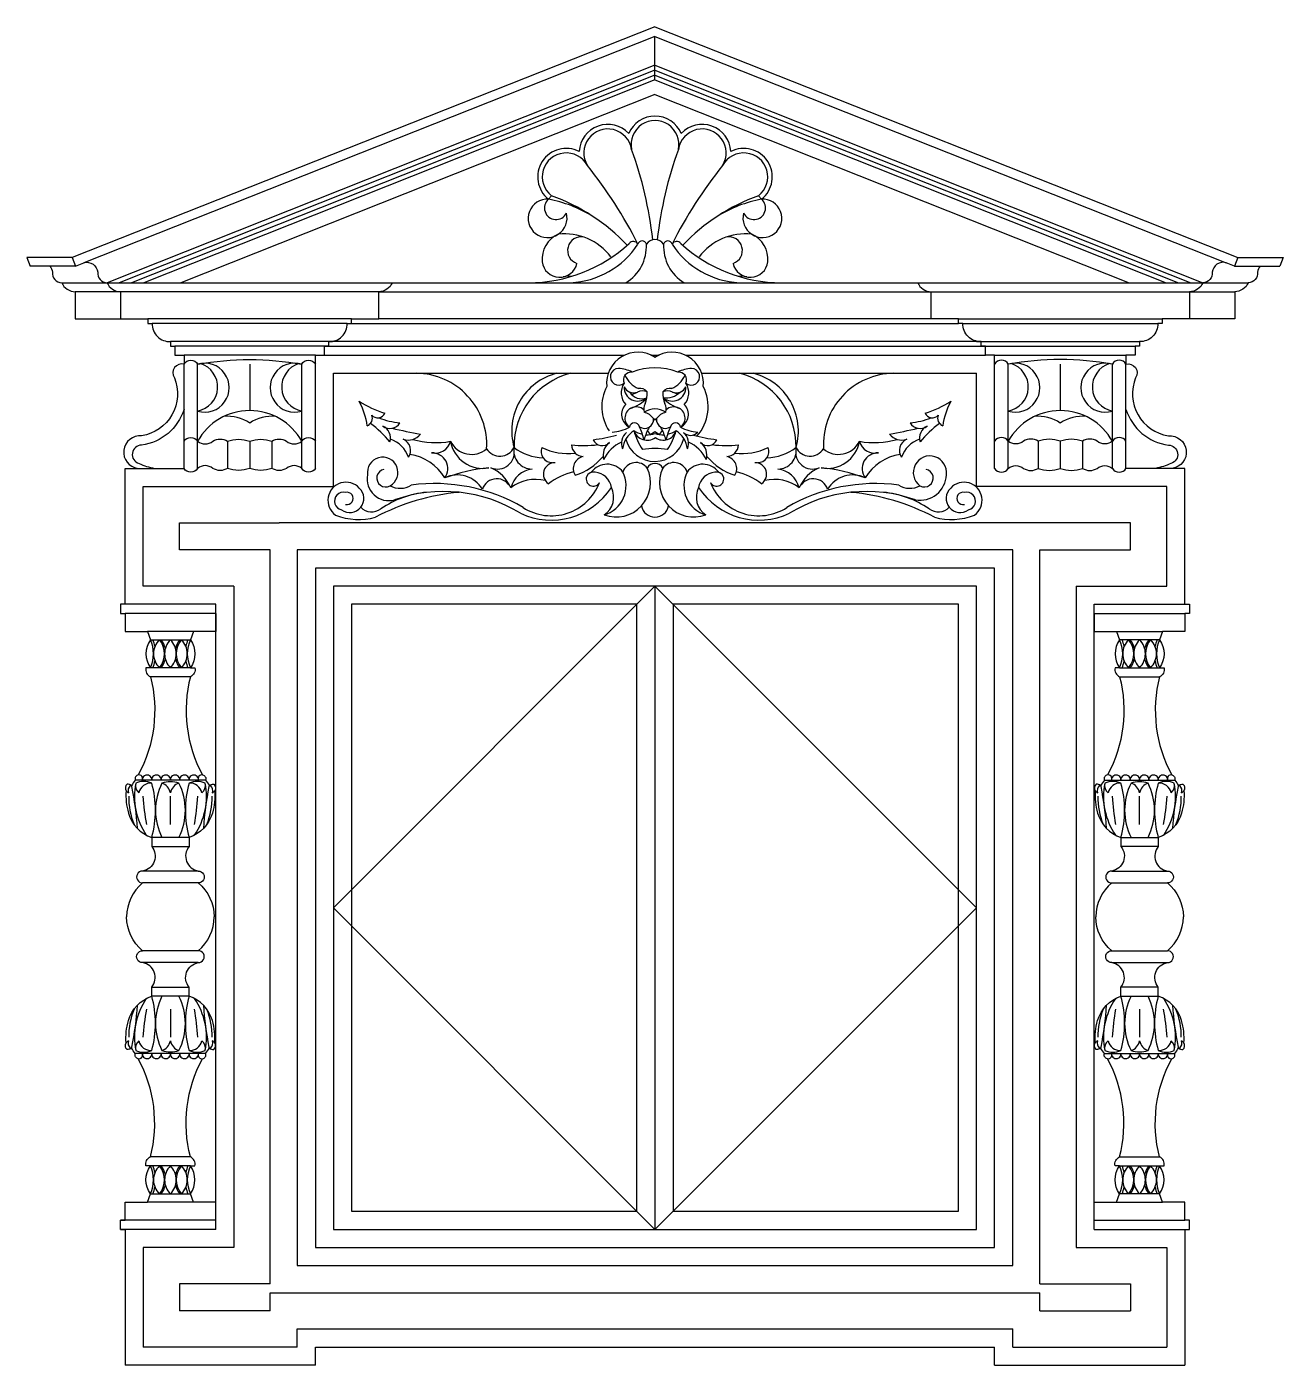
# Model space of a CAD drawing. Header units: metres. Extents: x 1154 to 3929, y 4654 to 7609.
import ezdxf

# ---------------------------------------------------------------- set-up
doc = ezdxf.new("R2010")
doc.units = ezdxf.units.M
for name, color, linetype in [('3', 3, 'Continuous'), ('4', 4, 'Continuous'), ('7', 7, 'Continuous')]:
    doc.layers.add(name, color=color, linetype=linetype)

# ---------------------------------------------------------------- blocks, each defined once
blk = doc.blocks.new('窗-010')
at = {"layer": '3'}
for p, q in [((1170, 2837.73), (1170, 2933.55)), ((1170, 2870), (-40, 2390)), ((1170, 2870), (2380, 2390)), ((1170, 2859.24), (-12.88, 2390)), ((1170, 2848.48), (14.24, 2390)), ((1170, 2837.73), (41.36, 2390)), ((1170, 2859.24), (2352.88, 2390)), ((1170, 2848.48), (2325.76, 2390)), ((1170, 2837.73), (2298.64, 2390)), ((1398.87, 2582.05), (1405.07, 2574.2)), ((500, 2310), (50, 2310)), ((1840, 2310), (2290, 2310)), ((490, 2300), (60, 2300)), ((500, 2300), (1840, 2300)), ((1850, 2300), (2280, 2300)), ((460, 2260), (100, 2260)), ((450, 2250), (110, 2250)), ((450, 2250), (1895, 2250)), ((1886.3, 2260), (453.7, 2260)), ((1880, 2260), (2240, 2260)), ((1890, 2250), (2230, 2250)), ((420, 2230), (130, 2230)), ((1920, 2230), (2210, 2230)), ((275, 2210), (275, 2107.65)), ((2065, 2210), (2065, 2107.65)), ((225.83, 2040), (225.83, 1980)), ((275, 2040), (275, 1980)), ((324.17, 2040), (324.17, 1980)), ((1159.93, 2054.67), (1153.47, 2063.69)), ((1159.93, 2054.67), (1170, 2061.43)), ((1170, 2061.43), (1180.07, 2054.67)), ((1180.07, 2054.67), (1186.53, 2063.69)), ((2015.83, 2040), (2015.83, 1980)), ((2065, 2040), (2065, 1980)), ((2114.17, 2040), (2114.17, 1980)), ((120, 1860), (340, 1860)), ((120, 1800), (120, 1860)), ((2000, 1860), (340, 1860)), ((2220, 1860), (2000, 1860)), ((2220, 1800), (2220, 1860)), ((320, 1800), (120, 1800)), ((320, 180), (320, 1800)), ((2020, 180), (2020, 1800)), ((2020, 1800), (2220, 1800)), ((1170, 1720), (460, 1010)), ((1170, 1720), (1880, 1010)), ((200, 1660), (0, 1660)), ((2140, 1660), (2340, 1660)), ((150.68, 1620), (49.32, 1620)), ((55.89, 1601.62), (144.11, 1601.62)), ((2189.32, 1620), (2290.68, 1620)), ((2284.11, 1601.62), (2195.89, 1601.62)), ((144.11, 1540), (55.89, 1540)), ((2195.89, 1540), (2284.11, 1540)), ((144.11, 1520), (55.89, 1520)), ((2195.89, 1520), (2284.11, 1520)), ((177.6, 1291.85), (22.4, 1291.85)), ((2162.4, 1291.85), (2317.6, 1291.85)), ((100, 1194.02), (100, 1256.04)), ((2240, 1194.02), (2240, 1256.04)), ((141.34, 1165.38), (58.66, 1165.38)), ((2198.66, 1165.38), (2281.34, 1165.38)), ((58.66, 1145.38), (141.34, 1145.38)), ((2281.34, 1145.38), (2198.66, 1145.38)), ((161.61, 1091.06), (38.39, 1091.06)), ((161.32, 1064.94), (38.68, 1064.94)), ((2178.39, 1091.06), (2301.61, 1091.06)), ((2178.68, 1064.94), (2301.32, 1064.94)), ((460, 1010), (1170, 300)), ((1880, 1010), (1170, 300)), ((161.61, 888.94), (38.39, 888.94)), ((161.61, 888.94), (38.39, 888.94)), ((161.32, 915.06), (38.68, 915.06)), ((161.32, 915.06), (38.68, 915.06)), ((2178.39, 888.94), (2301.61, 888.94)), ((2178.39, 888.94), (2301.61, 888.94)), ((2178.68, 915.06), (2301.32, 915.06)), ((2178.68, 915.06), (2301.32, 915.06)), ((58.66, 834.62), (141.34, 834.62)), ((58.66, 834.62), (141.34, 834.62)), ((2281.34, 834.62), (2198.66, 834.62)), ((2281.34, 834.62), (2198.66, 834.62)), ((141.34, 814.62), (58.66, 814.62)), ((141.34, 814.62), (58.66, 814.62)), ((2198.66, 814.62), (2281.34, 814.62)), ((2198.66, 814.62), (2281.34, 814.62)), ((100, 785.98), (100, 723.96)), ((2240, 785.98), (2240, 723.96)), ((177.6, 688.15), (22.4, 688.15)), ((2162.4, 688.15), (2317.6, 688.15)), ((144.11, 460), (55.89, 460)), ((144.11, 460), (55.89, 460)), ((2195.89, 460), (2284.11, 460)), ((2195.89, 460), (2284.11, 460)), ((144.11, 440), (55.89, 440)), ((144.11, 440), (55.89, 440)), ((2195.89, 440), (2284.11, 440)), ((2195.89, 440), (2284.11, 440)), ((150.68, 360), (49.32, 360)), ((55.89, 378.38), (144.11, 378.38)), ((55.89, 378.38), (144.11, 378.38)), ((2189.32, 360), (2290.68, 360)), ((2284.11, 378.38), (2195.89, 378.38)), ((2284.11, 378.38), (2195.89, 378.38)), ((-10, 300), (-10, 320)), ((200, 320), (-10, 320)), ((-10, 300), (0, 300)), ((200, 320), (0, 320)), ((2140, 320), (2340, 320)), ((2140, 320), (2340, 320)), ((320, 180), (120, 180)), ((120, 180), (120, 120)), ((2020, 180), (2220, 180)), ((2220, 180), (2220, 120)), ((320, 160), (2020, 160)), ((320, 120), (320, 160)), ((2020, 120), (2020, 160)), ((320, 120), (120, 120)), ((2020, 120), (2220, 120))]:
    blk.add_line(p, q, dxfattribs=at)
for points in [[(1118.64, 2142.82), (1131.44, 2148.58)], [(1219.69, 2143.58), (1208.56, 2148.58)]]:
    blk.add_lwpolyline(points, dxfattribs=at)
blk.add_lwpolyline([(460, 300), (1880, 300), (1880, 1720), (460, 1720)], close=True, dxfattribs=at)
for centre, radius, start, end in [((324.46, 2392.6), 845.54, 6.27, 20.18), ((2015.54, 2392.6), 845.54, 159.82, 173.73), ((280.6, 2049), 952.53, 26.59, 39.02), ((2059.4, 2049), 952.53, 140.98, 153.41), ((974.87, 2577.69), 187.9, 272.68, 326.9), ((1056.38, 2470.89), 94.74, 301.37, 2.61), ((1283.62, 2470.89), 94.74, 177.39, 238.63), ((1365.13, 2577.69), 187.9, 213.1, 267.32), ((175.76, 2158.28), 54.07, 253.05, 106.95), ((150.24, 2159.79), 54.12, 280.39, 72.85), ((374.24, 2158.28), 54.07, 73.05, 286.95), ((399.76, 2159.79), 54.12, 107.15, 259.61), ((1089.86, 2182.32), 18.47, 91.57, 309.62), ((1085.36, 2124.87), 76.02, 63.24, 86.99), ((1170, 2061.37), 140.72, 69.01, 110.99), ((1254.64, 2124.87), 76.02, 93.01, 116.76), ((1250.14, 2182.32), 18.47, 230.38, 88.43), ((1965.76, 2158.28), 54.07, 253.05, 106.95), ((1940.24, 2159.79), 54.12, 280.39, 72.85), ((2164.24, 2158.28), 54.07, 73.05, 286.95), ((2189.76, 2159.79), 54.12, 107.15, 259.61), ((1132.17, 2159.23), 30.59, 178.65, 309.73), ((1122.62, 2170.3), 23.44, 206.21, 292.09), ((1159.39, 2212.33), 61.94, 205.57, 245.09), ((1207.83, 2159.23), 30.59, 230.27, 1.35), ((1180.61, 2212.33), 61.94, 294.91, 334.43), ((1217.38, 2170.3), 23.44, 247.91, 333.79), ((1140.61, 2164.51), 30.87, 211.47, 291.08), ((1094.49, 2185.1), 75.6, 286.43, 319.2), ((1142.31, 2127.34), 23.86, 64.74, 117.11), ((1137.43, 2137.99), 18.62, 35.95, 102.79), ((1084.68, 2146.3), 67.87, 339.83, 2.21), ((1255.32, 2146.3), 67.87, 177.79, 200.17), ((1202.57, 2137.99), 18.62, 77.21, 144.05), ((1197.69, 2127.34), 23.86, 62.89, 115.26), ((1245.51, 2185.1), 75.6, 220.8, 253.57), ((1193.11, 2183.04), 47.58, 264.18, 313.27), ((557.71, 2109.15), 17.42, 220.92, 336.41), ((1165.51, 2111.44), 20.6, 146.2, 201.39), ((1170, 2069.97), 41.39, 55.1, 124.9), ((1136.95, 2068.59), 36.55, 35.63, 75.15), ((1203.05, 2068.59), 36.55, 104.85, 144.37), ((1174.49, 2111.44), 20.6, 338.61, 33.8), ((1782.29, 2109.15), 17.42, 203.59, 319.08), ((226.12, 2007.62), 87.4, 56, 95.37), ((323.88, 2007.62), 87.4, 84.63, 124), ((527.5, 2090.95), 18.35, 293.02, 21.7), ((584.55, 2093.69), 25.59, 231.84, 330.19), ((557.21, 2047.29), 28.7, 342.26, 66.3), ((902.03, 1971.28), 254.4, 16.41, 23.29), ((1286.3, 2003.07), 146.01, 152.32, 163.82), ((1170, 2090.78), 3.46, 195.06, 344.94), ((1053.7, 2003.07), 146.01, 16.18, 27.68), ((1437.97, 1971.28), 254.4, 156.71, 163.59), ((1755.45, 2093.69), 25.59, 209.81, 308.16), ((1782.79, 2047.29), 28.7, 113.7, 197.74), ((1812.5, 2090.95), 18.35, 158.3, 246.98), ((2016.12, 2007.62), 87.4, 56, 95.37), ((2113.88, 2007.62), 87.4, 84.63, 124), ((625.17, 2076.95), 34.3, 251.28, 321.95), ((603.33, 2019.8), 26.94, 325.44, 66.29), ((683.83, 2049.56), 36.06, 258.43, 344.43), ((789.31, 2051.9), 71.76, 189.64, 281.19), ((1053.37, 2051.72), 21.51, 202.62, 317.94), ((1128.38, 2035.19), 32.16, 131.64, 201.51), ((1152.8, 2073.14), 31, 198.17, 305.52), ((1188.08, 2072.33), 29.91, 234.73, 342.78), ((1248.29, 2074.98), 21.96, 225.81, 316.6), ((1211.62, 2035.19), 32.16, 338.49, 48.36), ((1286.63, 2051.72), 21.51, 222.06, 337.38), ((1550.69, 2051.9), 71.76, 258.81, 350.36), ((1656.17, 2049.56), 36.06, 195.57, 281.57), ((1714.83, 2076.95), 34.3, 218.05, 288.72), ((1736.67, 2019.8), 26.94, 113.71, 214.56), ((677.88, 1979.6), 34.65, 323.49, 92.11), ((822.35, 2015.39), 36.98, 246.42, 12.91), ((898.5, 2019), 40.38, 169.76, 269.9), ((942.59, 2017.23), 24.23, 158.35, 273.02), ((1013.1, 2033.38), 27.4, 182.93, 267.13), ((1092.03, 2008.39), 36.75, 128.11, 194.06), ((1247.97, 2008.39), 36.75, 345.94, 51.89), ((1326.9, 2033.38), 27.4, 272.87, 357.07), ((1397.41, 2017.23), 24.23, 266.98, 21.65), ((1441.5, 2019), 40.38, 270.1, 10.24), ((1517.65, 2015.39), 36.98, 167.09, 293.58), ((1662.12, 1979.6), 34.65, 87.89, 216.51), ((568.65, 1971.12), 33.69, 298.84, 189.12), ((844.66, 1579.76), 403.88, 95.89, 110.12), ((773.14, 1903.6), 85.17, 22.97, 66.16), ((948.63, 1967.14), 25.2, 87.71, 236.19), ((1016.45, 1979.45), 26.98, 100.07, 212.16), ((1064.37, 1945.83), 43.44, 36.96, 144.01), ((1084.06, 1948.59), 75.94, 249.66, 24.91), ((1128.29, 1962.05), 30.84, 36.93, 161.27), ((1170, 1972.17), 19.02, 26.24, 153.76), ((1255.94, 1948.59), 75.94, 155.09, 290.34), ((1211.71, 1962.05), 30.84, 18.73, 143.07), ((1275.63, 1945.83), 43.44, 35.99, 143.04), ((1323.55, 1979.45), 26.98, 327.84, 79.93), ((1391.37, 1967.14), 25.2, 303.81, 92.29), ((1566.86, 1903.6), 85.17, 113.84, 157.03), ((1495.34, 1579.76), 403.88, 69.88, 84.11), ((1777.02, 1970.98), 36.66, 351.84, 233.26), ((582.19, 1956.54), 47.71, 168.84, 285.42), ((575.24, 1958.64), 19.59, 101.59, 299.57), ((906.08, 1922.85), 56.29, 97.81, 165.62), ((1033.75, 1956.36), 15.67, 75.4, 328.65), ((1035.17, 1932.62), 38.99, 7.75, 86.28), ((1039.03, 1941.9), 67.16, 286.11, 26.59), ((1300.97, 1941.9), 67.16, 153.41, 253.89), ((1304.83, 1932.62), 38.99, 93.72, 172.25), ((1306.25, 1956.36), 15.67, 211.35, 104.6), ((1433.92, 1922.85), 56.29, 14.38, 82.19), ((1755, 1968.06), 58.36, 260.26, 357.75), ((1764.76, 1958.64), 19.59, 240.43, 78.41), ((487.76, 1909.62), 39.92, 42.61, 234.5), ((481.8, 1907.85), 19.57, 75.85, 258.37), ((496.16, 1913.75), 31.05, 233.86, 47.51), ((489.86, 1913.75), 13.49, 255.91, 104.09), ((780.7, 1445.06), 484.08, 95.15, 118.04), ((684.78, 1717.35), 210.73, 95.28, 124.69), ((607.12, 1983.64), 47.55, 242.15, 301.42), ((702.84, 1604.3), 324.72, 58.41, 109.42), ((683.62, 1559.28), 387.26, 59.73, 97.67), ((940.43, 2025.52), 159.6, 244.99, 326.69), ((940.83, 1989.42), 114.01, 237.07, 339.22), ((1031.87, 1916.66), 47, 303.29, 26.83), ((1308.13, 1916.66), 47, 153.17, 236.71), ((1399.57, 2025.52), 159.6, 213.31, 295.01), ((1399.17, 1989.42), 114.01, 200.78, 302.93), ((1656.38, 1559.28), 387.26, 82.33, 120.27), ((1637.16, 1604.3), 324.72, 70.58, 121.59), ((1559.3, 1445.06), 484.08, 61.96, 84.85), ((1655.22, 1717.35), 210.73, 55.31, 84.72), ((1732.88, 1983.64), 47.55, 238.58, 297.85), ((1843.84, 1913.75), 31.05, 132.49, 306.14), ((1852.24, 1909.62), 39.92, 305.5, 137.39), ((1850.14, 1913.75), 13.49, 75.91, 284.09), ((1858.2, 1907.85), 19.57, 281.63, 104.15), ((544.55, 1918.78), 34.7, 225.39, 305.78), ((1170, 1903.21), 30.76, 191.52, 348.48), ((1795.45, 1918.78), 34.7, 234.22, 314.61), ((515.96, 2005.85), 138.61, 248.24, 285.56), ((1824.04, 2005.85), 138.61, 254.44, 291.76), ((-10.78, 1570.81), 73.44, 335.2, 24.8), ((-10.78, 1570.81), 78.44, 12.07, 23.13), ((105.72, 1570.81), 43.04, 134.28, 225.72), ((40.14, 1570.81), 47.03, 319.07, 40.93), ((40.14, 1570.81), 50.03, 13.54, 38.01), ((130.6, 1570.81), 43.42, 134.8, 225.2), ((69.4, 1570.81), 43.42, 314.8, 45.2), ((159.86, 1570.81), 50.03, 141.99, 166.46), ((159.86, 1570.81), 47.03, 139.07, 220.93), ((94.28, 1570.81), 43.04, 314.28, 45.72), ((210.78, 1570.81), 78.44, 156.87, 167.93), ((210.78, 1570.81), 73.44, 155.2, 204.8), ((2129.22, 1570.81), 73.44, 335.2, 24.8), ((2129.22, 1570.81), 78.44, 12.07, 23.13), ((2245.72, 1570.81), 43.04, 134.28, 225.72), ((2180.14, 1570.81), 47.03, 319.07, 40.93), ((2180.14, 1570.81), 50.03, 13.54, 38.01), ((2270.6, 1570.81), 43.42, 134.8, 225.2), ((2209.4, 1570.81), 43.42, 314.8, 45.2), ((2299.86, 1570.81), 50.03, 141.99, 166.46), ((2299.86, 1570.81), 47.03, 139.07, 220.93), ((2234.28, 1570.81), 43.04, 314.28, 45.72), ((2350.78, 1570.81), 78.44, 156.87, 167.93), ((2350.78, 1570.81), 73.44, 155.2, 204.8), ((-10.78, 1570.81), 78.44, 336.87, 347.93), ((40.14, 1570.81), 50.03, 321.99, 346.46), ((159.86, 1570.81), 50.03, 193.54, 218.01), ((210.78, 1570.81), 78.44, 192.07, 203.13), ((2129.22, 1570.81), 78.44, 336.87, 347.93), ((2180.14, 1570.81), 50.03, 321.99, 346.46), ((2299.86, 1570.81), 50.03, 193.54, 218.01), ((2350.78, 1570.81), 78.44, 192.07, 203.13), ((30.28, 1294.97), 8.48, 338.39, 98.12), ((48.47, 1292.75), 10.35, 355.02, 184.98), ((69.08, 1292.75), 10.35, 355.02, 184.98), ((89.69, 1292.75), 10.35, 355.02, 184.98), ((110.31, 1292.75), 10.35, 355.02, 184.98), ((130.92, 1292.75), 10.35, 355.02, 184.98), ((151.53, 1292.75), 10.35, 355.02, 184.98), ((169.72, 1294.97), 8.48, 81.88, 201.61), ((2170.28, 1294.97), 8.48, 338.39, 98.12), ((2188.47, 1292.75), 10.35, 355.02, 184.98), ((2209.08, 1292.75), 10.35, 355.02, 184.98), ((2229.69, 1292.75), 10.35, 355.02, 184.98), ((2250.31, 1292.75), 10.35, 355.02, 184.98), ((2270.92, 1292.75), 10.35, 355.02, 184.98), ((2291.53, 1292.75), 10.35, 355.02, 184.98), ((2309.72, 1294.97), 8.48, 81.88, 201.61), ((21.28, 1268.97), 14.73, 132.49, 200.12), ((12.26, 1277.3), 2.69, 3.95, 110.27), ((-682.85, 1138.11), 711.58, 3.79, 11.3), ((171.59, 1255.76), 151.19, 168.76, 214.32), ((43.98, 1280.28), 21.27, 166.57, 230.37), ((40.98, 1245.73), 43.27, 65.88, 114.12), ((57.19, 1257.8), 27.46, 86.94, 167.16), ((-151.89, 1225.3), 218.91, 344.11, 15.89), ((200.18, 1225.3), 133.16, 153.26, 206.74), ((100, 1228.16), 60.06, 71.82, 108.18), ((72.18, 1258.35), 28.37, 11.3, 71.33), ((127.82, 1258.35), 28.37, 108.67, 168.7), ((-0.18, 1225.3), 133.16, 333.26, 26.74), ((351.89, 1225.3), 218.91, 164.11, 195.89), ((159.02, 1245.73), 43.27, 65.88, 114.12), ((142.81, 1257.8), 27.46, 12.84, 93.06), ((28.41, 1255.76), 151.19, 325.68, 11.24), ((156.02, 1280.28), 21.27, 309.63, 13.43), ((882.85, 1138.11), 711.58, 168.7, 176.21), ((187.74, 1277.3), 2.69, 69.73, 176.05), ((187.74, 1277.3), 2.69, 69.73, 129.8), ((178.72, 1268.97), 14.73, 339.88, 47.51), ((2161.28, 1268.97), 14.73, 132.49, 200.12), ((2152.26, 1277.3), 2.69, 50.2, 110.27), ((2152.26, 1277.3), 2.69, 3.95, 110.27), ((1457.15, 1138.11), 711.58, 3.79, 11.3), ((2311.59, 1255.76), 151.19, 168.76, 214.32), ((2183.98, 1280.28), 21.27, 166.57, 230.37), ((2180.98, 1245.73), 43.27, 65.88, 114.12), ((2197.19, 1257.8), 27.46, 86.94, 167.16), ((1988.11, 1225.3), 218.91, 344.11, 15.89), ((2340.18, 1225.3), 133.16, 153.26, 206.74), ((2240, 1228.16), 60.06, 71.82, 108.18), ((2212.18, 1258.35), 28.37, 11.3, 71.33), ((2267.82, 1258.35), 28.37, 108.67, 168.7), ((2139.82, 1225.3), 133.16, 333.26, 26.74), ((2491.89, 1225.3), 218.91, 164.11, 195.89), ((2299.02, 1245.73), 43.27, 65.88, 114.12), ((2282.81, 1257.8), 27.46, 12.84, 93.06), ((2168.41, 1255.76), 151.19, 325.68, 11.24), ((2296.02, 1280.28), 21.27, 309.63, 13.43), ((3022.85, 1138.11), 711.58, 168.7, 176.21), ((2327.74, 1277.3), 2.69, 69.73, 176.05), ((2318.72, 1268.97), 14.73, 339.88, 47.51), ((11.96, 1274.49), 11.51, 212.37, 246.93), ((165.86, 1253.54), 157.9, 179.09, 202.15), ((600.41, 1291.84), 562.15, 183.65, 190.02), ((-400.41, 1291.84), 562.15, 349.98, 356.35), ((34.14, 1253.54), 157.9, 337.85, 0.91), ((188.04, 1274.49), 11.51, 293.07, 327.63), ((2151.96, 1274.49), 11.51, 212.37, 246.93), ((2305.86, 1253.54), 157.9, 179.09, 202.15), ((2740.41, 1291.84), 562.15, 183.65, 190.02), ((1739.59, 1291.84), 562.15, 349.98, 356.35), ((2174.14, 1253.54), 157.9, 337.85, 0.91), ((2328.04, 1274.49), 11.51, 293.07, 327.63), ((171.59, 724.24), 151.19, 145.68, 191.24), ((-151.89, 754.7), 218.91, 344.11, 15.89), ((200.18, 754.7), 133.16, 153.26, 206.74), ((-0.18, 754.7), 133.16, 333.26, 26.74), ((351.89, 754.7), 218.91, 164.11, 195.89), ((28.41, 724.24), 151.19, 348.76, 34.32), ((2311.59, 724.24), 151.19, 145.68, 191.24), ((1988.11, 754.7), 218.91, 344.11, 15.89), ((2340.18, 754.7), 133.16, 153.26, 206.74), ((2139.82, 754.7), 133.16, 333.26, 26.74), ((2491.89, 754.7), 218.91, 164.11, 195.89), ((2168.41, 724.24), 151.19, 348.76, 34.32), ((165.86, 726.46), 157.9, 157.85, 180.91), ((-682.85, 841.89), 711.58, 348.7, 356.21), ((600.41, 688.16), 562.15, 169.98, 176.35), ((-400.41, 688.16), 562.15, 3.65, 10.02), ((882.85, 841.89), 711.58, 183.79, 191.3), ((34.14, 726.46), 157.9, 359.09, 22.15), ((2305.86, 726.46), 157.9, 157.85, 180.91), ((1457.15, 841.89), 711.58, 348.7, 356.21), ((2740.41, 688.16), 562.15, 169.98, 176.35), ((1739.59, 688.16), 562.15, 3.65, 10.02), ((3022.85, 841.89), 711.58, 183.79, 191.3), ((2174.14, 726.46), 157.9, 359.09, 22.15), ((11.96, 705.51), 11.51, 113.07, 147.63), ((21.28, 711.03), 14.73, 159.88, 227.51), ((43.98, 699.72), 21.27, 129.63, 193.43), ((57.19, 722.2), 27.46, 192.84, 273.06), ((72.18, 721.65), 28.37, 288.67, 348.7), ((127.82, 721.65), 28.37, 191.3, 251.33), ((142.81, 722.2), 27.46, 266.94, 347.16), ((156.02, 699.72), 21.27, 346.57, 50.37), ((178.72, 711.03), 14.73, 312.49, 20.12), ((188.04, 705.51), 11.51, 32.37, 66.93), ((2151.96, 705.51), 11.51, 113.07, 147.63), ((2161.28, 711.03), 14.73, 159.88, 227.51), ((2183.98, 699.72), 21.27, 129.63, 193.43), ((2197.19, 722.2), 27.46, 192.84, 273.06), ((2212.18, 721.65), 28.37, 288.67, 348.7), ((2267.82, 721.65), 28.37, 191.3, 251.33), ((2282.81, 722.2), 27.46, 266.94, 347.16), ((2296.02, 699.72), 21.27, 346.57, 50.37), ((2318.72, 711.03), 14.73, 312.49, 20.12), ((2328.04, 705.51), 11.51, 32.37, 66.93), ((12.26, 702.7), 2.69, 249.73, 356.05), ((40.98, 734.27), 43.27, 245.88, 294.12), ((30.28, 685.03), 8.48, 261.88, 21.61), ((48.47, 687.25), 10.35, 175.02, 4.98), ((69.08, 687.25), 10.35, 175.02, 4.98), ((89.69, 687.25), 10.35, 175.02, 4.98), ((100, 751.84), 60.06, 251.82, 288.18), ((110.31, 687.25), 10.35, 175.02, 4.98), ((130.92, 687.25), 10.35, 175.02, 4.98), ((151.53, 687.25), 10.35, 175.02, 4.98), ((159.02, 734.27), 43.27, 245.88, 294.12), ((169.72, 685.03), 8.48, 158.39, 278.12), ((187.74, 702.7), 2.69, 183.95, 290.27), ((187.74, 702.7), 2.69, 230.2, 290.27), ((2152.26, 702.7), 2.69, 249.73, 356.05), ((2152.26, 702.7), 2.69, 249.73, 309.8), ((2180.98, 734.27), 43.27, 245.88, 294.12), ((2170.28, 685.03), 8.48, 261.88, 21.61), ((2188.47, 687.25), 10.35, 175.02, 4.98), ((2209.08, 687.25), 10.35, 175.02, 4.98), ((2229.69, 687.25), 10.35, 175.02, 4.98), ((2240, 751.84), 60.06, 251.82, 288.18), ((2250.31, 687.25), 10.35, 175.02, 4.98), ((2270.92, 687.25), 10.35, 175.02, 4.98), ((2291.53, 687.25), 10.35, 175.02, 4.98), ((2299.02, 734.27), 43.27, 245.88, 294.12), ((2309.72, 685.03), 8.48, 158.39, 278.12), ((2327.74, 702.7), 2.69, 183.95, 290.27), ((-10.78, 409.19), 73.44, 335.2, 24.8), ((-10.78, 409.19), 78.44, 12.07, 23.13), ((105.72, 409.19), 43.04, 134.28, 225.72), ((40.14, 409.19), 47.03, 319.07, 40.93), ((40.14, 409.19), 50.03, 13.54, 38.01), ((130.6, 409.19), 43.42, 134.8, 225.2), ((69.4, 409.19), 43.42, 314.8, 45.2), ((159.86, 409.19), 50.03, 141.99, 166.46), ((159.86, 409.19), 47.03, 139.07, 220.93), ((94.28, 409.19), 43.04, 314.28, 45.72), ((210.78, 409.19), 78.44, 156.87, 167.93), ((210.78, 409.19), 73.44, 155.2, 204.8), ((2129.22, 409.19), 73.44, 335.2, 24.8), ((2129.22, 409.19), 78.44, 12.07, 23.13), ((2245.72, 409.19), 43.04, 134.28, 225.72), ((2180.14, 409.19), 47.03, 319.07, 40.93), ((2180.14, 409.19), 50.03, 13.54, 38.01), ((2270.6, 409.19), 43.42, 134.8, 225.2), ((2209.4, 409.19), 43.42, 314.8, 45.2), ((2299.86, 409.19), 50.03, 141.99, 166.46), ((2299.86, 409.19), 47.03, 139.07, 220.93), ((2234.28, 409.19), 43.04, 314.28, 45.72), ((2350.78, 409.19), 78.44, 156.87, 167.93), ((2350.78, 409.19), 73.44, 155.2, 204.8), ((-10.78, 409.19), 78.44, 336.87, 347.93), ((40.14, 409.19), 50.03, 321.99, 346.46), ((159.86, 409.19), 50.03, 193.54, 218.01), ((210.78, 409.19), 78.44, 192.07, 203.13), ((2129.22, 409.19), 78.44, 336.87, 347.93), ((2180.14, 409.19), 50.03, 321.99, 346.46), ((2299.86, 409.19), 50.03, 193.54, 218.01), ((2350.78, 409.19), 78.44, 192.07, 203.13)]:
    blk.add_arc(centre, radius, start, end, dxfattribs=at)
at = {"layer": '4'}
for p, q in [((1170, 2955.06), (-117.2, 2445.44)), ((1170, 2955.06), (2457.2, 2445.44)), ((1170, 2933.55), (-91.24, 2434.22)), ((1170, 2933.55), (2431.24, 2434.22)), ((1170, 2805.45), (122.72, 2390)), ((1170, 2805.45), (2217.28, 2390)), ((941.13, 2582.05), (934.93, 2574.2)), ((-117.2, 2445.44), (-217.2, 2445.44)), ((-109.83, 2426.85), (-209.83, 2426.85)), ((2449.83, 2426.85), (2549.83, 2426.85)), ((2457.2, 2445.44), (2557.2, 2445.44)), ((-140, 2390), (2480, 2390)), ((560, 2370), (-110, 2370)), ((560, 2370), (1780, 2370)), ((1780, 2370), (2450, 2370)), ((1780, 2310), (560, 2310)), ((440, 2230), (1102.68, 2230)), ((1161.03, 2230), (1178.97, 2230)), ((1237.32, 2230), (1900, 2230)), ((460, 1940), (460, 2190)), ((460, 2190), (1066.72, 2190)), ((1273.28, 2190), (1880, 2190)), ((1880, 1940), (1880, 2190)), ((0, 1680), (0, 1980)), ((0, 1980), (130, 1980)), ((2340, 1980), (2210, 1980)), ((2340, 1680), (2340, 1980)), ((40, 1940), (460, 1940)), ((40, 1720), (40, 1940)), ((2300, 1940), (1880, 1940)), ((2300, 1720), (2300, 1940)), ((240, 1720), (40, 1720)), ((240, 1720), (240, 260)), ((1170, 1720), (1170, 300)), ((2100, 1720), (2100, 260)), ((2100, 1720), (2300, 1720)), ((200, 1680), (0, 1680)), ((200, 300), (200, 1680)), ((2140, 300), (2140, 1680)), ((2140, 1680), (2340, 1680)), ((0, 300), (0, 0)), ((200, 300), (0, 300)), ((2140, 300), (2340, 300)), ((2340, 300), (2340, 0)), ((240, 260), (40, 260)), ((40, 260), (40, 40)), ((2100, 260), (2300, 260)), ((2300, 260), (2300, 40)), ((380, 80), (1960, 80)), ((380, 40), (380, 80)), ((1960, 40), (1960, 80)), ((380, 40), (40, 40)), ((420, 40), (1920, 40)), ((420, 0), (420, 40)), ((1920, 0), (1920, 40)), ((1960, 40), (2300, 40)), ((420, 0), (0, 0)), ((1920, 0), (2340, 0))]:
    blk.add_line(p, q, dxfattribs=at)
for points in [[(-217.2, 2445.44), (-209.83, 2426.85)], [(2557.2, 2445.44), (2549.83, 2426.85)]]:
    blk.add_lwpolyline(points, dxfattribs=at)
for points in [[(-166.4, 2426.85, -0.16), (-160.25, 2413.12, 0.46), (-140, 2390, 0.3), (-110, 2370), (-110, 2310), (-10, 2310)], [(-117.2, 2445.44), (-109.83, 2426.85), (-91.24, 2434.22, -0.46), (-60.25, 2413.12, 0.46), (-40, 2390, 0.3), (-10, 2370), (-10, 2310), (50, 2310), (50, 2300), (60, 2300, 0.44), (100, 2260), (100, 2250), (110, 2250), (110, 2230), (130, 2230), (130, 2210)], [(2457.2, 2445.44), (2449.83, 2426.85), (2431.24, 2434.22, 0.46), (2400.25, 2413.12, -0.46), (2380, 2390, -0.3), (2350, 2370), (2350, 2310), (2290, 2310), (2290, 2300), (2280, 2300, -0.44), (2240, 2260), (2240, 2250), (2230, 2250), (2230, 2230), (2210, 2230), (2210, 2210)], [(2506.4, 2426.85, 0.16), (2500.25, 2413.12, -0.46), (2480, 2390, -0.3), (2450, 2370), (2450, 2310), (2350, 2310)], [(420, 1980), (420, 2230), (440, 2230), (440, 2250), (450, 2250), (450, 2260, 0.44), (490, 2300), (500, 2300), (500, 2310), (560, 2310), (560, 2370)], [(590, 2390, -0.3), (560, 2370)], [(1750, 2390, 0.3), (1780, 2370)], [(1920, 1980), (1920, 2230), (1900, 2230), (1900, 2250), (1890, 2250), (1890, 2260, -0.44), (1850, 2300), (1840, 2300), (1840, 2310), (1780, 2310), (1780, 2370)], [(420, 1980, -0.56), (390, 1980, 0.36), (356.23, 1980, -0.29), (324.17, 1980, -0.18), (275, 1980, -0.18), (225.83, 1980, -0.29), (193.77, 1980, 0.36), (160, 1980, -0.56), (130, 1980), (130, 2210, -0.6), (160, 2210, -0.09), (390, 2210, -0.6), (420, 2210)], [(1920, 1980, 0.56), (1950, 1980, -0.36), (1983.77, 1980, 0.29), (2015.83, 1980, 0.18), (2065, 1980, 0.18), (2114.17, 1980, 0.29), (2146.23, 1980, -0.36), (2180, 1980, 0.56), (2210, 1980), (2210, 2210, 0.6), (2180, 2210, 0.09), (1950, 2210, 0.6), (1920, 2210)], [(130, 2210, 0.69), (108.73, 2180.25, -0.48), (36.44, 2051.66, 0.98), (27.96, 1980)], [(2210, 2210, -0.69), (2231.27, 2180.25, 0.48), (2303.56, 2051.66, -0.98), (2312.04, 1980)], [(0, 1680), (-10, 1680), (-10, 1660), (0, 1660), (0, 1620), (49.32, 1620), (55.89, 1601.62, 0.32), (55.89, 1540), (45.89, 1540, 0.35), (55.89, 1520, -0.19), (29.08, 1303.36, 0.49), (22.4, 1291.85, 0.04), (13.99, 1279.37, 0.27), (4.14, 1282.94, 0.36), (2.24, 1268.33, 0.09), (7.34, 1219.1, 0.25), (58.66, 1165.38), (58.66, 1145.38, -0.58), (38.39, 1091.06, 1.01), (38.68, 1064.94, 0.22), (3.17, 990)], [(200, 1660), (200, 1620), (150.68, 1620), (144.11, 1601.62, -0.32), (144.11, 1540), (154.11, 1540, -0.35), (144.11, 1520, 0.19), (170.92, 1303.36, -0.49), (177.6, 1291.85, -0.04), (186.01, 1279.37, -0.27), (195.86, 1282.94, -0.36), (197.76, 1268.33, -0.09), (192.66, 1219.1, -0.25), (141.34, 1165.38), (141.34, 1145.38, 0.58), (161.61, 1091.06, -1.01), (161.32, 1064.94, -0.22), (196.83, 990)], [(2140, 1660), (2140, 1620), (2189.32, 1620), (2195.89, 1601.62, 0.32), (2195.89, 1540), (2185.89, 1540, 0.35), (2195.89, 1520, -0.19), (2169.08, 1303.36, 0.49), (2162.4, 1291.85, 0.04), (2153.99, 1279.37, 0.27), (2144.14, 1282.94, 0.36), (2142.24, 1268.33, 0.09), (2147.34, 1219.1, 0.25), (2198.66, 1165.38), (2198.66, 1145.38, -0.58), (2178.39, 1091.06, 1.01), (2178.68, 1064.94, 0.22), (2143.17, 990)], [(2340, 1680), (2350, 1680), (2350, 1660), (2340, 1660), (2340, 1620), (2290.68, 1620), (2284.11, 1601.62, -0.32), (2284.11, 1540), (2294.11, 1540, -0.35), (2284.11, 1520, 0.19), (2310.92, 1303.36, -0.49), (2317.6, 1291.85, -0.04), (2326.01, 1279.37, -0.27), (2335.86, 1282.94, -0.36), (2337.76, 1268.33, -0.09), (2332.66, 1219.1, -0.25), (2281.34, 1165.38), (2281.34, 1145.38, 0.58), (2301.61, 1091.06, -1.01), (2301.32, 1064.94, -0.22), (2336.83, 990)], [(0, 300), (-10, 300), (-10, 320), (0, 320), (0, 360), (49.32, 360), (55.89, 378.38, -0.32), (55.89, 440), (45.89, 440, -0.35), (55.89, 460, 0.19), (29.08, 676.64, -0.49), (22.4, 688.15, -0.04), (13.99, 700.63, -0.27), (4.14, 697.06, -0.36), (2.24, 711.67, -0.09), (7.34, 760.9, -0.25), (58.66, 814.62), (58.66, 834.62, 0.58), (38.39, 888.94, -1.01), (38.68, 915.06, -0.22), (3.17, 990)], [(200, 320), (200, 360), (150.68, 360), (144.11, 378.38, 0.32), (144.11, 440), (154.11, 440, 0.35), (144.11, 460, -0.19), (170.92, 676.64, 0.49), (177.6, 688.15, 0.04), (186.01, 700.63, 0.27), (195.86, 697.06, 0.36), (197.76, 711.67, 0.09), (192.66, 760.9, 0.25), (141.34, 814.62), (141.34, 834.62, -0.58), (161.61, 888.94, 1.01), (161.32, 915.06, 0.22), (196.83, 990)], [(2140, 320), (2140, 360), (2189.32, 360), (2195.89, 378.38, -0.32), (2195.89, 440), (2185.89, 440, -0.35), (2195.89, 460, 0.19), (2169.08, 676.64, -0.49), (2162.4, 688.15, -0.04), (2153.99, 700.63, -0.27), (2144.14, 697.06, -0.36), (2142.24, 711.67, -0.09), (2147.34, 760.9, -0.25), (2198.66, 814.62), (2198.66, 834.62, 0.58), (2178.39, 888.94, -1.01), (2178.68, 915.06, -0.22), (2143.17, 990)], [(2340, 300), (2350, 300), (2350, 320), (2340, 320), (2340, 360), (2290.68, 360), (2284.11, 378.38, 0.32), (2284.11, 440), (2294.11, 440, 0.35), (2284.11, 460, -0.19), (2310.92, 676.64, 0.49), (2317.6, 688.15, 0.04), (2326.01, 700.63, 0.27), (2335.86, 697.06, 0.36), (2337.76, 711.67, 0.09), (2332.66, 760.9, 0.25), (2281.34, 814.62), (2281.34, 834.62, -0.58), (2301.61, 888.94, 1.01), (2301.32, 915.06, 0.22), (2336.83, 990)]]:
    blk.add_lwpolyline(points, format="xyb", dxfattribs=at)
blk.add_lwpolyline([(420, 260), (1920, 260), (1920, 1760), (420, 1760)], close=True, dxfattribs=at)
for centre, radius, start, end in [((1170, 2694.95), 62.98, 22.77, 157.23), ((1065.7, 2676.56), 62.98, 42.77, 177.23), ((1065.7, 2676.56), 52.98, 8.33, 211.67), ((1170, 2694.95), 52.98, 348.33, 191.67), ((1274.3, 2676.56), 52.98, 328.33, 171.67), ((1274.3, 2676.56), 62.98, 2.77, 137.23), ((973.98, 2623.6), 62.98, 62.77, 231.67), ((973.98, 2623.6), 52.98, 28.33, 231.67), ((1366.02, 2623.6), 52.98, 308.33, 151.67), ((1366.02, 2623.6), 62.98, 308.33, 117.23), ((932.23, 2532.01), 42.28, 86.35, 304.76), ((951.42, 2554.85), 25.43, 130.44, 334.02), ((882.62, 2293.3), 285.73, 58.63, 79.45), ((796.43, 2177.2), 429.93, 43.42, 70.33), ((1543.57, 2177.2), 429.93, 109.67, 136.58), ((1457.38, 2293.3), 285.73, 100.55, 121.37), ((1388.58, 2554.85), 25.43, 205.98, 49.56), ((1407.77, 2532.01), 42.28, 235.24, 93.65), ((934.13, 2532.53), 41.67, 302.2, 15.55), ((1405.87, 2532.53), 41.67, 164.45, 237.8), ((981.93, 2441.5), 61.36, 114.65, 184.98), ((969.11, 2366.24), 131.65, 38.08, 95.57), ((1006.85, 2461.17), 29.84, 78.33, 252.2), ((1170, 2463), 22.56, 32.76, 147.24), ((1370.89, 2366.24), 131.65, 84.43, 141.92), ((1333.15, 2461.17), 29.84, 287.8, 101.67), ((1358.07, 2441.5), 61.36, 355.02, 65.35), ((890.96, 2718.1), 328.1, 269.99, 312.6), ((1122.3, 2469.34), 11.75, 31.02, 141.96), ((1141.67, 2472.47), 9.75, 16.26, 164.51), ((1198.33, 2472.47), 9.75, 15.49, 163.74), ((1217.7, 2469.34), 11.75, 38.04, 148.98), ((1449.04, 2718.1), 328.1, 227.4, 270.01), ((959.55, 2441.03), 39.06, 187.15, 347.76), ((1380.45, 2441.03), 39.06, 192.24, 352.85), ((978.47, 2367.12), 37.34, 79.84, 107.41), ((1361.53, 2367.12), 37.34, 72.59, 100.16), ((1131.86, 2167.61), 68.87, 56.37, 185.64), ((1208.14, 2167.61), 68.87, 354.36, 123.63), ((641.16, 2032.71), 157.3, 356.57, 89.29), ((985.04, 2062.51), 131.39, 104, 196.05), ((1025, 2029.06), 166.26, 104.53, 180.99), ((1315.22, 2029.06), 166.26, 359.01, 75.47), ((1355.18, 2062.51), 131.39, 343.95, 76), ((1699.06, 2032.71), 157.3, 90.71, 183.43), ((1149.85, 2116.4), 97.29, 152.81, 213.51), ((1190.15, 2116.4), 97.29, 318.09, 27.19), ((627.14, 2293.95), 199.09, 236.33, 254.42), ((376.35, 2051.83), 159.88, 7.99, 28.56), ((1712.86, 2293.95), 199.09, 285.58, 303.67), ((1963.65, 2051.83), 159.88, 151.44, 172.01), ((401.19, 1887.82), 237.35, 39.42, 53.73), ((617.77, 2231.41), 150.84, 247.62, 265.81), ((861.13, 3243.94), 1206.36, 256.98, 260.03), ((1067.85, 2154.49), 94.93, 274.78, 298.71), ((1124.64, 2069.25), 11.37, 13.21, 169.98), ((1147.1, 2087.88), 19.66, 234.6, 5.85), ((1192.9, 2087.88), 19.66, 174.15, 305.4), ((1215.36, 2069.25), 11.37, 10.02, 166.79), ((1272.15, 2154.49), 94.93, 241.29, 265.22), ((1478.87, 3243.94), 1206.36, 279.97, 283.02), ((1722.23, 2231.41), 150.84, 274.19, 292.38), ((1938.81, 1887.82), 237.35, 126.27, 140.58), ((565.07, 1984.3), 63.74, 18.49, 71.05), ((685.66, 2218.47), 181.6, 253.79, 280.44), ((764.74, 2062.15), 51.27, 205.75, 310.72), ((1001.61, 2344.31), 302.56, 276.05, 286.02), ((1154.08, 2016.26), 56.08, 122.95, 172.68), ((1169.46, 2060.97), 65.62, 194.2, 346.93), ((1153.68, 2109.05), 54.74, 236.36, 257.76), ((1153.68, 2109.05), 54.74, 265.77, 287.35), ((1186.32, 2109.05), 54.74, 252.65, 274.23), ((1186.32, 2109.05), 54.74, 282.24, 303.64), ((1185.92, 2016.26), 56.08, 7.32, 57.05), ((1338.39, 2344.31), 302.56, 253.98, 263.95), ((1575.26, 2062.15), 51.27, 229.28, 334.25), ((1654.34, 2218.47), 181.6, 259.56, 286.21), ((1774.93, 1984.3), 63.74, 108.95, 161.51), ((612.56, 1903.38), 108.5, 30.83, 81.46), ((827.65, 2042.18), 35, 212.67, 332.78), ((929.56, 2122.27), 119.36, 233.62, 266.8), ((976.72, 2139.9), 127.06, 243.52, 277.7), ((1012.3, 2241.88), 211.58, 262.79, 278.47), ((1128.1, 1965.04), 79.55, 113.53, 154.36), ((1211.9, 1965.04), 79.55, 25.64, 66.47), ((1327.7, 2241.88), 211.58, 261.53, 277.21), ((1363.28, 2139.9), 127.06, 262.3, 296.48), ((1410.44, 2122.27), 119.36, 273.2, 306.38), ((1512.35, 2042.18), 35, 207.22, 327.33), ((1727.44, 1903.38), 108.5, 98.54, 149.17), ((957.84, 2085), 125.13, 286.61, 321.17), ((1382.16, 2085), 125.13, 218.83, 253.39), ((733.79, 1901.74), 63.75, 30.34, 116.11), ((820.72, 1923.67), 33.52, 23.11, 162.15), ((905.78, 1868.99), 86.85, 75.33, 128.64), ((1026.39, 1823.96), 152.85, 103.62, 126.9), ((1313.61, 1823.96), 152.85, 53.1, 76.38), ((1434.22, 1868.99), 86.85, 51.36, 104.67), ((1519.28, 1923.67), 33.52, 17.85, 156.89), ((1606.21, 1901.74), 63.75, 63.89, 149.66)]:
    blk.add_arc(centre, radius, start, end, dxfattribs=at)
at = {"layer": '7'}
for p, q in [((160, 1980), (160, 2210)), ((390, 1980), (390, 2210)), ((1950, 1980), (1950, 2210)), ((2180, 1980), (2180, 2210))]:
    blk.add_line(p, q, dxfattribs=at)
for points in [[(130, 2110.38, -0.29), (36.45, 2031.42, 0.87), (30.63, 1990.92, 0.06), (65, 1980)], [(2210, 2110.38, 0.29), (2303.55, 2031.42, -0.87), (2309.37, 1990.92, -0.06), (2275, 1980)], [(130, 2040, -0.56), (160, 2040, 0.36), (193.77, 2040, -0.29), (225.83, 2040, -0.18), (275, 2040, -0.18), (324.17, 2040, -0.29), (356.23, 2040, 0.36), (390, 2040, -0.56), (420, 2040)], [(2210, 2040, 0.56), (2180, 2040, -0.36), (2146.23, 2040, 0.29), (2114.17, 2040, 0.18), (2065, 2040, 0.18), (2015.83, 2040, 0.29), (1983.77, 2040, -0.36), (1950, 2040, 0.56), (1920, 2040)]]:
    blk.add_lwpolyline(points, format="xyb", dxfattribs=at)
blk.add_lwpolyline([(1960, 220), (1960, 1800), (380, 1800), (380, 220), (1960, 220)], dxfattribs=at)
for points in [[(1130, 1680), (500, 1680), (500, 340), (1130, 340)], [(1210, 1680), (1210, 340), (1840, 340), (1840, 1680)]]:
    blk.add_lwpolyline(points, close=True, dxfattribs=at)
for centre, radius, start, end in [((1117.76, 2175.22), 17.62, 84.03, 203.85), ((1222.24, 2175.22), 17.62, 336.15, 95.97), ((1134.5, 2146.94), 39.08, 147.23, 221.8), ((1205.5, 2146.94), 39.08, 318.2, 32.77), ((275, 1976.09), 131.57, 29.06, 150.94), ((1127.23, 2098.96), 30.97, 135.1, 243.57), ((1128.42, 2091.1), 24.89, 48.29, 233.01), ((1211.58, 2091.1), 24.89, 306.99, 131.71), ((1212.77, 2098.96), 30.97, 296.43, 44.9), ((2065, 1976.09), 131.57, 29.06, 150.94), ((1276.09, 2107.42), 158.93, 196.05, 212.73), ((1063.91, 2107.42), 158.93, 327.27, 343.95), ((1170, 1867.77), 156.16, 79.82, 100.18)]:
    blk.add_arc(centre, radius, start, end, dxfattribs=at)

msp = doc.modelspace()

# ---------------------------------------------------------------- block references
at = {"layer": '3'}
msp.add_blockref('窗-010', (1371.69, 4654.15), dxfattribs=at)

doc.saveas('drawing.dxf')
